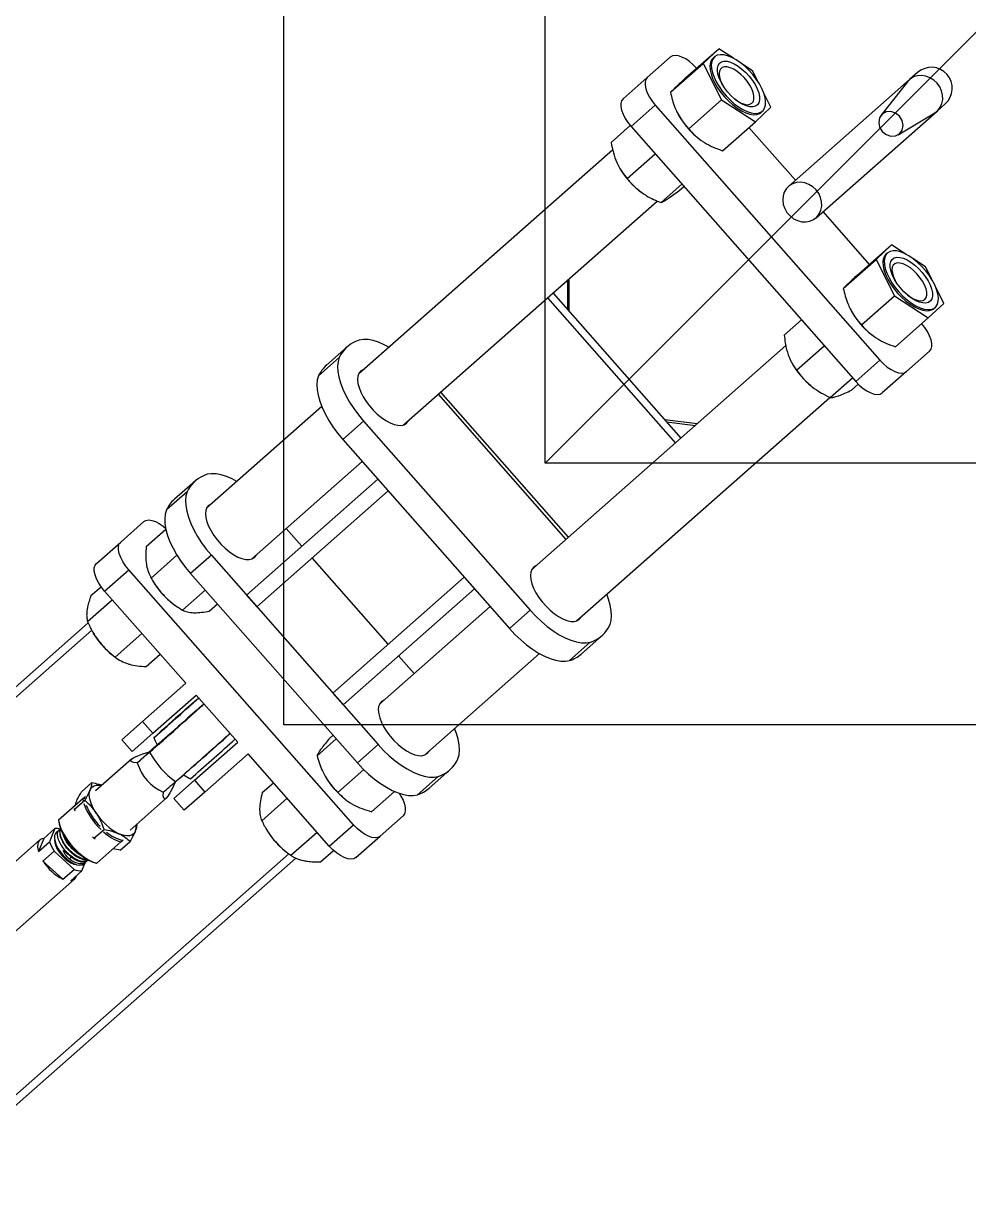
# Model space of a CAD drawing. Header units: millimetres. Extents: x 163705 to 1616509, y 81827 to 302547.
# Drawn here: x 248160.2 to 248521.7, y 152498.3 to 152951 of the extents above; entities that cross this region are included whole.
import ezdxf

# ---------------------------------------------------------------- set-up
doc = ezdxf.new("R2010")
doc.units = ezdxf.units.MM
doc.header["$LTSCALE"] = 10

# ---------------------------------------------------------------- blocks, each defined once
blk = doc.blocks.new('G$C2612153E')
at = {"lineweight": 25}
for p, q in [((1766.71, 6018.99), (1633.21, 6170.36)), ((1763.93, 6017.6), (1630.02, 6169.44)), ((1683.73, 6037.48), (1594.35, 6138.83)), ((1579.35, 6125.6), (1668.73, 6024.25)), ((1678.42, 5942.2), (1544.52, 6094.03)), ((1676.79, 5939.52), (1543.21, 6090.99)), ((1675.64, 6036.31), (1668.71, 6028.67)), ((1679.39, 6032.06), (1675.64, 6036.31)), ((1679.31, 6038.04), (1683.06, 6033.78)), ((1684.33, 6036.03), (1679.31, 6038.04)), ((1688.08, 6031.77), (1684.33, 6036.03)), ((1679.39, 6032.06), (1672.46, 6024.41)), ((1688.08, 6031.77), (1683.06, 6033.78)), ((1687.55, 6030.13), (1686.57, 6031.24)), ((1691.26, 6030.38), (1695.65, 6025.54)), ((1691.27, 6030.36), (1691.26, 6030.38)), ((1699.44, 6021.1), (1691.27, 6030.36)), ((1671.88, 6021.45), (1668.13, 6025.7)), ((1668.71, 6028.67), (1672.46, 6024.41)), ((1676.31, 6026.06), (1677.32, 6025.57)), ((1695.65, 6025.54), (1696.23, 6024.9)), ((1671.88, 6021.45), (1675.32, 6020.08)), ((1694.82, 6023.92), (1695.53, 6024.2)), ((1695.53, 6024.2), (1695.78, 6024.19)), ((1695.53, 6024.2), (1698.95, 6020.33)), ((1696.23, 6024.9), (1697.12, 6023.89)), ((1696.96, 6023.93), (1698.21, 6023.59)), ((1699.44, 6021.1), (1698.63, 6020.95)), ((1700.01, 6020.46), (1699.44, 6021.1)), ((1702.14, 6021.56), (1705.56, 6017.69)), ((1674.57, 6020.66), (1675.11, 6020.04)), ((1675.85, 6019.2), (1675.99, 6019.05)), ((1683.99, 6016.39), (1684.34, 6016.82)), ((1684.34, 6016.82), (1684.85, 6017.34)), ((1684.34, 6016.82), (1687.75, 6012.95)), ((1699.49, 6020.4), (1700.01, 6020.46)), ((1700.01, 6020.46), (1700.4, 6020.03)), ((1762.9, 6017.05), (1762.73, 6016.95)), ((1767.23, 6019.25), (1775.56, 6009.81)), ((1777.18, 6017.95), (1780.58, 6014.09)), ((1674.83, 6015.85), (1674.81, 6015.77)), ((1674.81, 6015.78), (1674.82, 6015.76)), ((1674.82, 6015.76), (1682.98, 6006.5)), ((1714.67, 6002.4), (1702.49, 6016.21)), ((1743.63, 5981.65), (1778.88, 6012.74)), ((1778.88, 6012.74), (1787.05, 6003.48)), ((1789.5, 6015.82), (1797.67, 6006.56)), ((1679.75, 6006.8), (1680.36, 6009.48)), ((1753.64, 6008.7), (1762.68, 5998.45)), ((1754.22, 6009.45), (1753.68, 6008.74)), ((1679.75, 6006.8), (1683.17, 6002.92)), ((1682.98, 6006.5), (1683.56, 6005.85)), ((1683.81, 6005.58), (1683.56, 6005.85)), ((1687.49, 6002.98), (1699.67, 5989.18)), ((1689.55, 5917.49), (1787.05, 6003.48)), ((1722.06, 6006.12), (1717.56, 6002.15)), ((1722.06, 6006.12), (1729.05, 5998.19)), ((1797.67, 6006.56), (1805.46, 5997.72)), ((1713.2, 6000.21), (1717.29, 5995.71)), ((1724.55, 5994.22), (1717.56, 6002.15)), ((1717.3, 5995.71), (1717.22, 5995.65)), ((1729.05, 5998.19), (1724.55, 5994.22)), ((1724.55, 5994.22), (1739.13, 5977.68)), ((1729.05, 5998.19), (1743.63, 5981.65)), ((1750, 5996.86), (1754.76, 5991.46)), ((1783.42, 5994.67), (1782.74, 5994.26)), ((1783.88, 5994.93), (1792.61, 5985.03)), ((1795.92, 5996.78), (1802.53, 5989.28)), ((1699.56, 5986.27), (1695.06, 5982.31)), ((1699.56, 5986.27), (1706.55, 5978.35)), ((1774.23, 5986.76), (1774.09, 5986.58)), ((1816.92, 5981.13), (1809.92, 5989.07)), ((1821, 5978.09), (1814, 5986.03)), ((1702.05, 5974.38), (1695.06, 5982.31)), ((1771.56, 5982.87), (1779.21, 5974.19)), ((1706.55, 5978.35), (1702.05, 5974.38)), ((1706.55, 5978.35), (1721.13, 5961.81)), ((1785.59, 5979.82), (1713.21, 5915.99)), ((1721.13, 5961.81), (1739.13, 5977.68)), ((1737.89, 5976.59), (1738.02, 5976.81)), ((1792.59, 5971.88), (1785.59, 5979.82)), ((1702.05, 5974.38), (1716.63, 5957.84)), ((1792.59, 5971.88), (1720.21, 5908.05)), ((1735.45, 5975.2), (1735.84, 5974.78)), ((1771.28, 5972.66), (1773.99, 5969.59)), ((1849.48, 5929.66), (1810.64, 5973.7)), ((1681.38, 5926.75), (1716.63, 5957.84)), ((1777.4, 5958.49), (1772.9, 5954.52)), ((1821.73, 5908.22), (1777.4, 5958.49)), ((1772.9, 5954.52), (1817.23, 5904.25)), ((1791.14, 5956.51), (1828.48, 5914.17)), ((1688.04, 5950.99), (1687.73, 5950.81)), ((1691.08, 5952.61), (1699.66, 5942.88)), ((1701.82, 5952.41), (1705.61, 5948.12)), ((1677.84, 5941.46), (1686.69, 5931.43)), ((1679.22, 5943.31), (1678.85, 5942.83)), ((1796.11, 5937.27), (1802.86, 5943.22)), ((1715.94, 5931.44), (1722.41, 5924.1)), ((1758.61, 5904.2), (1791.61, 5933.3)), ((1861.26, 5930.86), (1868.26, 5922.92)), ((1675.35, 5930.11), (1679.74, 5925.14)), ((1681.38, 5926.75), (1689.55, 5917.49)), ((1707.74, 5928.12), (1707.74, 5928.12)), ((1722.66, 5926.54), (1723.76, 5925.29)), ((1872.33, 5919.88), (1865.33, 5927.82)), ((1701.88, 5923.47), (1710.63, 5913.55)), ((1739.9, 5925.41), (1735.4, 5921.44)), ((1735.4, 5921.44), (1779.73, 5871.18)), ((1784.23, 5875.14), (1739.9, 5925.41)), ((1836.92, 5921.61), (1764.54, 5857.78)), ((1836.92, 5921.61), (1843.92, 5913.67)), ((1699.23, 5920.62), (1699.12, 5920.48)), ((1677, 5916.6), (1685.17, 5907.34)), ((1720.21, 5908.05), (1713.21, 5915.99)), ((1843.92, 5913.67), (1771.54, 5849.84)), ((1947.7, 5818.3), (1861.98, 5915.5)), ((1694.53, 5910.61), (1702.28, 5901.82)), ((1817.23, 5904.25), (1821.73, 5908.22)), ((1692.96, 5898.5), (1685.17, 5907.34)), ((1772.98, 5865.22), (1735.64, 5907.56)), ((1747.36, 5894.28), (1754.11, 5900.23)), ((1842.48, 5898.3), (1928.08, 5801.23)), ((1707.99, 5885.06), (1700.99, 5893)), ((1716.14, 5890.36), (1754.98, 5846.32)), ((1703.5, 5888.58), (1710.5, 5880.64)), ((1798.69, 5836.07), (1854.19, 5885.02)), ((1799.47, 5835.19), (1854.97, 5884.13)), ((1779.73, 5871.18), (1784.23, 5875.14)), ((1764.54, 5857.78), (1771.54, 5849.84)), ((1872.78, 5752.06), (1786.98, 5849.35)), ((1891.02, 5843.26), (1835.52, 5794.31)), ((1892.89, 5841.13), (1837.39, 5792.19)), ((1897.78, 5835.59), (1886.61, 5835.59)), ((1752.32, 5834.79), (1759.32, 5826.86)), ((1767.48, 5832.15), (1852.97, 5735.22)), ((1885.87, 5834.94), (1898.35, 5834.94)), ((1754.83, 5830.37), (1761.83, 5822.43)), ((1950.51, 5818.92), (1956.96, 5811.6)), ((1936.7, 5812.76), (1946.13, 5802.07)), ((1940.52, 5815.54), (1940.41, 5815.48)), ((1975.35, 5805.09), (1967.18, 5814.35)), ((1956.57, 5811.27), (1859.07, 5725.28)), ((1964.73, 5802.01), (1956.57, 5811.27)), ((1931.91, 5807.98), (1931.9, 5807.96)), ((1983.15, 5796.25), (1975.35, 5805.09)), ((1964.73, 5802.01), (1867.23, 5716.02)), ((1927.46, 5799.78), (1934.5, 5791.8)), ((1843.68, 5797.73), (1842.28, 5786.64)), ((1842.85, 5786), (1844.41, 5798.38)), ((1969.67, 5796.22), (1980.73, 5783.68)), ((1932.04, 5792.95), (1933.68, 5791.08)), ((1960.46, 5792.81), (1960.42, 5792.79)), ((1975.26, 5790.26), (1986.32, 5777.72)), ((1955.69, 5789.2), (1966.75, 5776.66)), ((1951.92, 5785.29), (1951.87, 5785.23)), ((1980.73, 5783.68), (1966.75, 5776.66)), ((1986.32, 5777.72), (1980.73, 5783.68)), ((1966.75, 5776.66), (1958.37, 5763.68)), ((1982.69, 5772.11), (1986.32, 5777.72)), ((1983.19, 5779.33), (1982.73, 5779.86)), ((1947.3, 5776.22), (1958.37, 5763.68)), ((1977.93, 5764.75), (1980.82, 5769.21)), ((1936.01, 5748.39), (1956.17, 5766.17)), ((1958.37, 5763.68), (1963.95, 5757.73)), ((1973.21, 5762.37), (1977.93, 5764.75)), ((1961.95, 5761.54), (1962.42, 5761.01)), ((1963.95, 5757.73), (1969.85, 5760.69)), ((1865.68, 5749.49), (1865.41, 5749.33)), ((1876.74, 5752.62), (1882.58, 5746.01)), ((1974.5, 5704.76), (1933.67, 5751.06)), ((1863.37, 5747.93), (1872.72, 5737.33)), ((1921.67, 5740.48), (1962.5, 5694.17)), ((1903.85, 5720.03), (1924.01, 5737.81)), ((1852.9, 5735.09), (1860.47, 5726.51)), ((1855.8, 5726.95), (1858.09, 5724.36)), ((1885.46, 5726.67), (1885.42, 5726.65)), ((1894.68, 5730.08), (1905.74, 5717.54)), ((1867.23, 5716.02), (1859.07, 5725.28)), ((1880.7, 5723.07), (1891.76, 5710.52)), ((1900.25, 5724.11), (1911.31, 5711.57)), ((1876.92, 5719.15), (1876.87, 5719.08)), ((1862.85, 5705.87), (1854.68, 5715.13)), ((1905.74, 5717.54), (1891.76, 5710.52)), ((1911.31, 5711.57), (1905.74, 5717.54)), ((1908.19, 5713.19), (1907.73, 5713.72)), ((1973.67, 5705.54), (1960.82, 5715.64)), ((1872.31, 5710.09), (1883.37, 5697.55)), ((1891.76, 5710.52), (1883.37, 5697.55)), ((1907.68, 5705.96), (1911.31, 5711.57)), ((1953.42, 5709.11), (1961.83, 5695.09)), ((1862.85, 5705.87), (1870.65, 5697.03)), ((1977.23, 5701.66), (1974.5, 5704.76)), ((1902.92, 5698.59), (1905.81, 5703.06)), ((1883.37, 5697.55), (1888.95, 5691.58)), ((1886.95, 5695.4), (1887.42, 5694.87)), ((1898.2, 5696.22), (1902.92, 5698.59)), ((1888.95, 5691.58), (1894.85, 5694.54)), ((1962.5, 5694.17), (1965.23, 5691.07))]:
    blk.add_line(p, q, dxfattribs=at)
blk.add_line((1827.78, 5844.19), (3727.78, 3944.19))
for points in [[(1684.33, 6036.03), (1684.17, 6036.73), (1683.86, 6037.32), (1683.4, 6037.79), (1682.81, 6038.12), (1682.08, 6038.31), (1681.25, 6038.36), (1680.32, 6038.27), (1679.31, 6038.04)], [(1686.57, 6031.24), (1686.21, 6031.56), (1685.38, 6031.89), (1684.33, 6031.94), (1683.1, 6031.71), (1681.76, 6031.21), (1680.36, 6030.47), (1678.97, 6029.52), (1677.65, 6028.4), (1676.47, 6027.16), (1675.48, 6025.87), (1674.73, 6024.58), (1674.25, 6023.36), (1674.07, 6022.26), (1674.19, 6021.33), (1674.57, 6020.66)], [(1683.74, 6031.86), (1683.73, 6031.86), (1682.68, 6031.77), (1681.5, 6031.42), (1680.24, 6030.82), (1678.97, 6030.02), (1677.75, 6029.04), (1676.64, 6027.95), (1675.7, 6026.79), (1674.98, 6025.61), (1674.5, 6024.49), (1674.31, 6023.54)], [(1691.26, 6030.38), (1689.73, 6030.12), (1688.07, 6029.59), (1686.32, 6028.8), (1684.55, 6027.79), (1682.8, 6026.58), (1681.11, 6025.2), (1679.54, 6023.69), (1678.13, 6022.1), (1676.93, 6020.46), (1675.95, 6018.83), (1675.24, 6017.26), (1674.81, 6015.78)], [(1691.27, 6030.36), (1689.57, 6029.98), (1687.76, 6029.31), (1685.88, 6028.37), (1683.98, 6027.18), (1682.13, 6025.8), (1680.39, 6024.25), (1678.8, 6022.58), (1677.4, 6020.85), (1676.26, 6019.1), (1675.38, 6017.38), (1674.82, 6015.76)], [(1693.98, 6015.93), (1695.25, 6016.71), (1696.52, 6017.37), (1697.76, 6017.9), (1698.96, 6018.28), (1700.09, 6018.51), (1701.13, 6018.6), (1702.06, 6018.52), (1702.88, 6018.3)], [(1702.88, 6018.3), (1703.56, 6017.93), (1704.09, 6017.41), (1704.47, 6016.76), (1704.68, 6015.99), (1704.73, 6015.11), (1704.62, 6014.13), (1704.56, 6013.87)], [(1759.66, 6014.86), (1761.22, 6015.99), (1762.73, 6016.95)], [(1778.88, 6012.74), (1780.41, 6013.96), (1781.99, 6015), (1783.58, 6015.82), (1785.1, 6016.38), (1786.5, 6016.67), (1787.74, 6016.67), (1788.75, 6016.38), (1789.5, 6015.82)], [(1787.05, 6003.48), (1788.57, 6004.7), (1790.16, 6005.74), (1791.74, 6006.56), (1793.27, 6007.12), (1794.67, 6007.41), (1795.9, 6007.41), (1796.92, 6007.12), (1797.67, 6006.56)], [(1687.1, 6000.89), (1686.42, 6001.27), (1685.89, 6001.78), (1685.51, 6002.43), (1685.3, 6003.2), (1685.25, 6004.08), (1685.36, 6005.06), (1685.65, 6006.11), (1686.09, 6007.23)], [(1735.81, 5974.75), (1734.74, 5975.94), (1733.39, 5977.45), (1731.93, 5979.09), (1730.39, 5980.82), (1728.8, 5982.6), (1727.2, 5984.41), (1725.62, 5986.18), (1724.1, 5987.9), (1722.67, 5989.53), (1721.36, 5991.02), (1720.19, 5992.35), (1719.2, 5993.49), (1718.4, 5994.41), (1717.8, 5995.09), (1717.43, 5995.53), (1717.3, 5995.71), (1717.39, 5995.62), (1717.72, 5995.28), (1718.27, 5994.68), (1719.03, 5993.84), (1719.99, 5992.77), (1720.04, 5992.72)], [(1737.08, 5977.74), (1736.33, 5978.57), (1735.39, 5979.62), (1734.28, 5980.86), (1733.06, 5982.23), (1731.74, 5983.7), (1730.39, 5985.23), (1729.03, 5986.76), (1727.72, 5988.24), (1726.5, 5989.62), (1725.4, 5990.87), (1724.47, 5991.94), (1723.72, 5992.79), (1723.19, 5993.41), (1722.9, 5993.76), (1722.84, 5993.84), (1723.03, 5993.65), (1723.45, 5993.18), (1724.1, 5992.47), (1724.95, 5991.52), (1725.98, 5990.38), (1727.15, 5989.07), (1728.43, 5987.64), (1729.77, 5986.13), (1731.13, 5984.6), (1732.47, 5983.09), (1733.74, 5981.65), (1734.9, 5980.33), (1735.92, 5979.17), (1736.77, 5978.2), (1737.41, 5977.47), (1737.82, 5976.98), (1738, 5976.76), (1737.93, 5976.82), (1737.62, 5977.15), (1737.08, 5977.74)], [(1805.46, 5997.72), (1805.93, 5996.9), (1806.09, 5995.86), (1805.93, 5994.64), (1805.47, 5993.28), (1804.72, 5991.84), (1803.71, 5990.37), (1802.87, 5989.36)], [(1725.46, 5990.92), (1725.01, 5991.41), (1724.79, 5991.64), (1724.82, 5991.59), (1725.1, 5991.27), (1725.61, 5990.68), (1726.32, 5989.86), (1727.22, 5988.84), (1728.26, 5987.66), (1729.39, 5986.38), (1730.56, 5985.06), (1731.73, 5983.74), (1732.85, 5982.49), (1733.85, 5981.37), (1734.71, 5980.42), (1735.38, 5979.68), (1735.83, 5979.18), (1736.04, 5978.96), (1736.01, 5979.01), (1735.74, 5979.33), (1735.23, 5979.92), (1734.51, 5980.74), (1733.62, 5981.76), (1732.58, 5982.94), (1731.45, 5984.21), (1730.27, 5985.54), (1729.1, 5986.86), (1727.99, 5988.1), (1726.98, 5989.23), (1726.13, 5990.18), (1725.46, 5990.92)], [(1809.92, 5989.07), (1808.36, 5989.53), (1806.58, 5989.72), (1804.59, 5989.63), (1802.44, 5989.26), (1800.16, 5988.62), (1797.77, 5987.71), (1795.32, 5986.55), (1792.83, 5985.16), (1790.36, 5983.56), (1787.93, 5981.77), (1785.59, 5979.82)], [(1816.92, 5981.13), (1815.36, 5981.6), (1813.58, 5981.79), (1811.59, 5981.7), (1809.44, 5981.32), (1807.16, 5980.68), (1804.77, 5979.77), (1802.32, 5978.62), (1799.83, 5977.23), (1797.36, 5975.62), (1794.93, 5973.83), (1792.59, 5971.88)], [(1812.24, 5971.89), (1812.18, 5972.07), (1811.63, 5972.96), (1810.82, 5973.61), (1809.75, 5974.01), (1808.47, 5974.14), (1807, 5973.99), (1805.38, 5973.58), (1803.67, 5972.91), (1801.9, 5972.01), (1800.13, 5970.89), (1798.4, 5969.59), (1796.76, 5968.14), (1795.25, 5966.59), (1793.92, 5964.97), (1792.8, 5963.33), (1791.92, 5961.71), (1791.31, 5960.16), (1790.99, 5958.72), (1790.95, 5957.43), (1791.21, 5956.32), (1791.76, 5955.43)], [(1820.86, 5962.12), (1821.79, 5963.9), (1822.72, 5966.07), (1823.37, 5968.15), (1823.73, 5970.09), (1823.79, 5971.89), (1823.56, 5973.5), (1823.03, 5974.91)], [(1791.76, 5955.43), (1792.57, 5954.78), (1792.74, 5954.69)], [(1861.26, 5930.86), (1859.69, 5931.33), (1857.91, 5931.52), (1855.93, 5931.43), (1853.78, 5931.06), (1851.49, 5930.41), (1849.1, 5929.5), (1846.65, 5928.35), (1844.17, 5926.96), (1841.69, 5925.35), (1839.27, 5923.56), (1836.92, 5921.61)], [(1677, 5916.6), (1676.54, 5917.42), (1676.38, 5918.46), (1676.53, 5919.68), (1676.99, 5921.04), (1677.74, 5922.48), (1678.75, 5923.95), (1679.98, 5925.4), (1681.38, 5926.75)], [(1868.26, 5922.92), (1866.69, 5923.39), (1864.91, 5923.58), (1862.93, 5923.49), (1860.78, 5923.12), (1858.49, 5922.47), (1856.1, 5921.57), (1853.65, 5920.41), (1851.17, 5919.02), (1848.69, 5917.42), (1846.27, 5915.63), (1843.92, 5913.67)], [(1685.17, 5907.34), (1684.7, 5908.16), (1684.55, 5909.2), (1684.7, 5910.42), (1685.16, 5911.78), (1685.91, 5913.22), (1686.92, 5914.69), (1688.15, 5916.14), (1689.55, 5917.49)], [(1713.21, 5915.99), (1710.98, 5913.9), (1708.9, 5911.72), (1707, 5909.46), (1705.31, 5907.18), (1703.86, 5904.89), (1702.66, 5902.63), (1701.73, 5900.44), (1701.1, 5898.36), (1700.76, 5896.4), (1700.72, 5894.61), (1700.99, 5893)], [(1863.58, 5913.68), (1863.51, 5913.86), (1862.96, 5914.76), (1862.15, 5915.41), (1861.08, 5915.8), (1859.8, 5915.93), (1858.33, 5915.78), (1856.72, 5915.37), (1855, 5914.71), (1853.24, 5913.8), (1851.46, 5912.68), (1849.73, 5911.38), (1848.09, 5909.94), (1846.58, 5908.38), (1845.25, 5906.76), (1844.13, 5905.12), (1843.26, 5903.5), (1842.65, 5901.95), (1842.32, 5900.51), (1842.29, 5899.22), (1842.54, 5898.12), (1843.09, 5897.23)], [(1872.19, 5903.92), (1873.12, 5905.69), (1874.05, 5907.86), (1874.7, 5909.94), (1875.06, 5911.89), (1875.13, 5913.68), (1874.89, 5915.29), (1874.36, 5916.7)], [(1720.21, 5908.05), (1717.98, 5905.97), (1715.9, 5903.78), (1714, 5901.53), (1712.31, 5899.24), (1710.86, 5896.95), (1709.66, 5894.69), (1708.73, 5892.51), (1708.1, 5890.42), (1707.76, 5888.46), (1707.72, 5886.67), (1707.99, 5885.06)], [(1736.63, 5906.82), (1735.82, 5907.47), (1734.75, 5907.86), (1733.47, 5907.99), (1732, 5907.85), (1730.38, 5907.44), (1728.67, 5906.77), (1726.9, 5905.86), (1725.13, 5904.75), (1723.4, 5903.45), (1721.76, 5902), (1720.25, 5900.44), (1718.92, 5898.82), (1717.8, 5897.18), (1716.92, 5895.57), (1716.31, 5894.02), (1715.99, 5892.58), (1715.95, 5891.29), (1716.21, 5890.18), (1716.76, 5889.29), (1717.57, 5888.64), (1717.74, 5888.55)], [(1737.24, 5905.75), (1737.18, 5905.93), (1736.63, 5906.82)], [(1701.59, 5900.03), (1700.47, 5899.32), (1698.89, 5898.5), (1697.36, 5897.94), (1695.96, 5897.66), (1694.73, 5897.66), (1693.72, 5897.94), (1692.96, 5898.5)], [(1843.09, 5897.23), (1843.9, 5896.58), (1844.08, 5896.49)], [(1713.4, 5878.23), (1714.73, 5877.53), (1716.3, 5877.09), (1718.09, 5876.93), (1720.07, 5877.04), (1722.21, 5877.43), (1724.48, 5878.08), (1726.36, 5878.78)], [(1764.54, 5857.78), (1762.31, 5855.7), (1760.23, 5853.51), (1758.33, 5851.26), (1756.64, 5848.97), (1755.19, 5846.68), (1753.99, 5844.43), (1753.07, 5842.24), (1752.43, 5840.15), (1752.09, 5838.19), (1752.06, 5836.4), (1752.32, 5834.79)], [(1771.54, 5849.84), (1769.31, 5847.76), (1767.23, 5845.57), (1765.33, 5843.32), (1763.64, 5841.03), (1762.19, 5838.74), (1760.99, 5836.49), (1760.07, 5834.3), (1759.43, 5832.21), (1759.09, 5830.26), (1759.06, 5828.46), (1759.32, 5826.86)], [(1787.96, 5848.61), (1787.15, 5849.26), (1786.08, 5849.66), (1784.8, 5849.79), (1783.33, 5849.64), (1781.72, 5849.23), (1780, 5848.56), (1778.24, 5847.66), (1776.46, 5846.54), (1774.73, 5845.24), (1773.09, 5843.79), (1771.58, 5842.24), (1770.25, 5840.62), (1769.13, 5838.98), (1768.26, 5837.36), (1767.65, 5835.81), (1767.32, 5834.37), (1767.29, 5833.08), (1767.54, 5831.97), (1768.09, 5831.08), (1768.9, 5830.43), (1769.08, 5830.34)], [(1788.58, 5847.54), (1788.51, 5847.72), (1787.96, 5848.61)], [(1764.74, 5820.02), (1766.07, 5819.32), (1767.64, 5818.88), (1769.42, 5818.72), (1771.4, 5818.83), (1773.54, 5819.22), (1775.81, 5819.87), (1777.69, 5820.58)], [(1967.18, 5814.35), (1966.43, 5814.91), (1965.42, 5815.19), (1964.19, 5815.19), (1962.78, 5814.91), (1961.26, 5814.35), (1959.67, 5813.53), (1958.09, 5812.49), (1956.57, 5811.27)], [(1975.35, 5805.09), (1974.6, 5805.65), (1973.59, 5805.93), (1972.35, 5805.93), (1970.95, 5805.65), (1969.43, 5805.09), (1967.84, 5804.27), (1966.26, 5803.23), (1964.73, 5802.01)], [(1978.76, 5786.1), (1980.17, 5787.45), (1981.4, 5788.9), (1982.41, 5790.37), (1983.15, 5791.81), (1983.61, 5793.17), (1983.77, 5794.39), (1983.61, 5795.43), (1983.15, 5796.25)], [(1982.73, 5779.86), (1982.05, 5780.44), (1981.01, 5780.89), (1979.75, 5781.08), (1978.3, 5781.01), (1976.69, 5780.66), (1974.97, 5780.06), (1973.18, 5779.21), (1971.37, 5778.14), (1969.59, 5776.88), (1967.87, 5775.47), (1966.27, 5773.92), (1964.83, 5772.3), (1963.59, 5770.63), (1962.57, 5768.97), (1961.8, 5767.34), (1961.31, 5765.81), (1961.1, 5764.4), (1961.18, 5763.16), (1961.55, 5762.11), (1961.95, 5761.54)], [(1983.98, 5775.79), (1984.04, 5777.12), (1983.82, 5778.27), (1983.3, 5779.21), (1982.52, 5779.91), (1981.48, 5780.37), (1980.22, 5780.56), (1978.76, 5780.48), (1977.16, 5780.13), (1975.44, 5779.53), (1973.65, 5778.68), (1971.84, 5777.61), (1970.05, 5776.36), (1968.34, 5774.94), (1966.74, 5773.39), (1965.3, 5771.77), (1964.05, 5770.1), (1963.03, 5768.44), (1962.27, 5766.82), (1961.77, 5765.28), (1961.56, 5763.88), (1961.65, 5762.63), (1962.02, 5761.58), (1962.67, 5760.76), (1963.59, 5760.18), (1964.74, 5759.85), (1966.1, 5759.8), (1967.64, 5760.01), (1969.31, 5760.49), (1971.07, 5761.21), (1972.87, 5762.17), (1974.68, 5763.34), (1976.43, 5764.68), (1978.09, 5766.17), (1979.62, 5767.76), (1980.96, 5769.41), (1982.1, 5771.08), (1983, 5772.73), (1983.63, 5774.31), (1983.98, 5775.79)], [(1981.52, 5774.55), (1981.19, 5773.22), (1980.57, 5771.79), (1979.69, 5770.31), (1978.57, 5768.82), (1977.25, 5767.37), (1975.79, 5766.02), (1974.22, 5764.82), (1972.61, 5763.79), (1971, 5762.98), (1969.45, 5762.42), (1968.02, 5762.12), (1966.75, 5762.1), (1965.69, 5762.35), (1964.87, 5762.86), (1964.32, 5763.63), (1964.06, 5764.62), (1964.09, 5765.8), (1964.43, 5767.12), (1965.05, 5768.55), (1965.93, 5770.04), (1967.05, 5771.53), (1968.36, 5772.98), (1969.82, 5774.32), (1971.39, 5775.53), (1973.01, 5776.56), (1974.61, 5777.36), (1976.16, 5777.93), (1977.59, 5778.23), (1978.86, 5778.25), (1979.93, 5778), (1980.75, 5777.48), (1981.3, 5776.72), (1981.56, 5775.73), (1981.52, 5774.55)], [(1979.37, 5774.51), (1979.39, 5775.57), (1979.11, 5776.43), (1978.55, 5777.07), (1977.73, 5777.46), (1976.68, 5777.58), (1975.45, 5777.43), (1974.08, 5777), (1972.64, 5776.33), (1972.13, 5776.04)], [(1967.07, 5771.58), (1966.29, 5770.46), (1965.56, 5769.13), (1965.1, 5767.87), (1964.93, 5766.73), (1965.06, 5765.76), (1965.48, 5765), (1966.17, 5764.48), (1967.11, 5764.23), (1968.26, 5764.25), (1969.56, 5764.54), (1970.98, 5765.09), (1972.44, 5765.88), (1973.89, 5766.87), (1975.27, 5768.03), (1976.53, 5769.3), (1977.6, 5770.64), (1978.46, 5771.99), (1979.05, 5773.3), (1979.37, 5774.51)], [(1932.33, 5740.48), (1933.51, 5741.74), (1934.42, 5743.19), (1935.01, 5744.76), (1935.26, 5746.37), (1935.15, 5747.96), (1934.7, 5749.45), (1933.91, 5750.76), (1932.83, 5751.84), (1931.51, 5752.64), (1930.01, 5753.12), (1928.4, 5753.25), (1926.76, 5753.03), (1925.16, 5752.47), (1923.67, 5751.6), (1922.38, 5750.45), (1921.33, 5749.09), (1920.57, 5747.57), (1920.15, 5745.97), (1920.08, 5744.36), (1920.36, 5742.81), (1920.99, 5741.4), (1921.93, 5740.2), (1923.13, 5739.25), (1924.55, 5738.61), (1926.11, 5738.31), (1927.75, 5738.35), (1929.38, 5738.74), (1930.93, 5739.46), (1932.33, 5740.48)], [(1859.07, 5725.28), (1857.66, 5723.92), (1856.43, 5722.48), (1855.43, 5721.01), (1854.68, 5719.57), (1854.22, 5718.21), (1854.06, 5716.99), (1854.22, 5715.95), (1854.68, 5715.13)], [(1867.23, 5716.02), (1865.83, 5714.66), (1864.6, 5713.22), (1863.59, 5711.75), (1862.84, 5710.31), (1862.38, 5708.95), (1862.23, 5707.73), (1862.39, 5706.69), (1862.85, 5705.87)], [(1907.73, 5713.72), (1907.05, 5714.29), (1906.02, 5714.75), (1904.76, 5714.94), (1903.31, 5714.86), (1901.7, 5714.52), (1899.98, 5713.92), (1898.19, 5713.07), (1896.38, 5712.01), (1894.59, 5710.75), (1892.88, 5709.33), (1891.28, 5707.79), (1889.84, 5706.16), (1888.59, 5704.49), (1887.57, 5702.83), (1886.8, 5701.21), (1886.31, 5699.67), (1886.1, 5698.27), (1886.18, 5697.02), (1886.55, 5695.97), (1886.95, 5695.4)], [(1908.98, 5709.64), (1909.04, 5710.97), (1908.82, 5712.12), (1908.31, 5713.06), (1907.52, 5713.77), (1906.49, 5714.22), (1905.22, 5714.41), (1903.77, 5714.33), (1902.16, 5713.99), (1900.44, 5713.39), (1898.66, 5712.54), (1896.85, 5711.48), (1895.06, 5710.22), (1893.35, 5708.8), (1891.75, 5707.26), (1890.31, 5705.63), (1889.06, 5703.97), (1888.04, 5702.3), (1887.27, 5700.68), (1886.77, 5699.15), (1886.56, 5697.74), (1886.65, 5696.49), (1887.02, 5695.44), (1887.67, 5694.62), (1888.58, 5694.03), (1889.73, 5693.71), (1891.09, 5693.65), (1892.63, 5693.87), (1894.3, 5694.34), (1896.06, 5695.07), (1897.86, 5696.02), (1899.67, 5697.19), (1901.42, 5698.53), (1903.08, 5700.02), (1904.61, 5701.61), (1905.96, 5703.26), (1907.1, 5704.93), (1907.99, 5706.58), (1908.63, 5708.16), (1908.98, 5709.64)], [(1954.67, 5715.15), (1953.46, 5713.63), (1952.87, 5711.84), (1953, 5710.05), (1953.84, 5708.53), (1955.24, 5707.52), (1957, 5707.16), (1958.85, 5707.52), (1960.5, 5708.53), (1961.72, 5710.05), (1962.3, 5711.84), (1962.17, 5713.63), (1961.34, 5715.15), (1959.93, 5716.16), (1958.17, 5716.52), (1956.33, 5716.16), (1954.67, 5715.15)], [(1906.52, 5708.4), (1906.19, 5707.07), (1905.57, 5705.64), (1904.68, 5704.16), (1903.56, 5702.67), (1902.25, 5701.22), (1900.78, 5699.87), (1899.22, 5698.67), (1897.6, 5697.64), (1895.99, 5696.84), (1894.45, 5696.27), (1893.02, 5695.98), (1891.75, 5695.95), (1890.68, 5696.21), (1889.87, 5696.72), (1889.32, 5697.49), (1889.06, 5698.48), (1889.09, 5699.66), (1889.43, 5700.99), (1890.05, 5702.42), (1890.93, 5703.9), (1892.05, 5705.39), (1893.36, 5706.84), (1894.83, 5708.19), (1896.4, 5709.39), (1898.01, 5710.42), (1899.62, 5711.22), (1901.17, 5711.78), (1902.6, 5712.08), (1903.87, 5712.11), (1904.93, 5711.85), (1905.75, 5711.34), (1906.3, 5710.57), (1906.56, 5709.58), (1906.52, 5708.4)], [(1904.37, 5708.36), (1904.39, 5709.42), (1904.11, 5710.29), (1903.56, 5710.93), (1902.74, 5711.32), (1901.69, 5711.44), (1900.46, 5711.28), (1899.09, 5710.86), (1897.64, 5710.19), (1897.13, 5709.9)], [(1892.07, 5705.44), (1891.29, 5704.33), (1890.56, 5702.99), (1890.1, 5701.73), (1889.93, 5700.59), (1890.06, 5699.62), (1890.48, 5698.86), (1891.17, 5698.34), (1892.11, 5698.09), (1893.25, 5698.1), (1894.56, 5698.39), (1895.97, 5698.94), (1897.44, 5699.73), (1898.89, 5700.72), (1900.27, 5701.88), (1901.52, 5703.15), (1902.6, 5704.49), (1903.45, 5705.85), (1904.05, 5707.15), (1904.37, 5708.36)], [(1973.17, 5694.17), (1974.35, 5695.44), (1975.25, 5696.89), (1975.84, 5698.46), (1976.09, 5700.07), (1975.99, 5701.66), (1975.53, 5703.15), (1974.74, 5704.46), (1973.67, 5705.54)], [(1870.65, 5697.03), (1871.4, 5696.47), (1872.41, 5696.18), (1873.64, 5696.18), (1875.05, 5696.47), (1876.57, 5697.03), (1878.16, 5697.85), (1879.74, 5698.89), (1881.26, 5700.11)], [(1961.83, 5695.09), (1962.76, 5693.9), (1963.97, 5692.95), (1965.38, 5692.31), (1966.95, 5692.01), (1968.58, 5692.05), (1970.21, 5692.44), (1971.77, 5693.16), (1973.17, 5694.17)]]:
    blk.add_lwpolyline(points, dxfattribs=at)
for points in [[(1727.78, 5944.19), (3727.78, 5944.19), (3727.78, 3944.19), (1727.78, 3944.19)], [(1827.78, 5844.19), (3627.78, 5844.19), (3627.78, 4044.19), (1827.78, 4044.19)]]:
    blk.add_lwpolyline(points, close=True)
for centre, radius, start, end in [((1685.38, 6020.52), 18.54, 121.666, 153.9574), ((1687.39, 6019.83), 14.61, 107.2584, 123.2018), ((1682.88, 6031.37), 5.22, 342.1635, 4.4758), ((1670.59, 6025.89), 2.47, 184.3788, 258.4404), ((1677.95, 6021.8), 6.08, 154.488, 183.2293), ((1705.84, 5997.44), 24.65, 109.3552, 137.4536), ((1705.74, 5997.72), 23.69, 111.6184, 135.1903), ((1699.9, 6001.19), 17.73, 137.4679, 162.5752), ((1698.46, 6002.03), 15.38, 139.6555, 165.6058), ((1706.07, 5997.04), 22.43, 122.6286, 152.9949), ((1778.46, 5990.54), 30.74, 127.7098, 142.0319), ((1688.86, 6005.86), 5.27, 250.5133, 277.6075), ((1718.36, 5983.11), 17.87, 106.7731, 156.4158), ((1734.07, 5965.29), 34.6, 119.0762, 144.1127), ((2609.58, 6765.03), 1178.25, 220.76777, 222.12771), ((1798.4, 5967.95), 30.62, 120.7668, 134.5097), ((2455.78, 6628.18), 972.24, 220.82265, 222.19247), ((1797.25, 5968.93), 29.12, 134.2418, 142.229), ((2632.69, 6785.4), 1224.15, 220.79357, 222.10023), ((1804.52, 5977.58), 12.7, 41.7173, 64.8141), ((1811.71, 5969.92), 12.36, 23.7959, 65.0794), ((2406.68, 6584.64), 924.7, 220.84191, 222.17457), ((1741.08, 5981.15), 26.25, 221.3657, 224.2663), ((1702.91, 5925.2), 29.77, 120.6585, 130.2395), ((1703.08, 5924.74), 30.23, 129.9348, 142.1166), ((1855.85, 5919.37), 12.7, 41.7173, 64.8141), ((1723.33, 5901.86), 30.54, 119.8574, 142.0994), ((1863.05, 5911.71), 12.36, 23.7959, 65.0794), ((1713.02, 5896.9), 12.64, 197.9533, 221.1539), ((1719.77, 5888.83), 12.36, 197.7399, 239.0233), ((1764.35, 5838.69), 12.64, 197.9533, 221.1539), ((1771.1, 5830.62), 12.36, 197.7399, 239.0233), ((1955.9, 5789.36), 30.37, 120.6745, 144.1186), ((1975.7, 5766.86), 30.09, 117.3084, 142.2267), ((1881.11, 5722.96), 30.69, 120.7541, 140.7012), ((1900.7, 5700.72), 30.09, 117.2866, 142.2283), ((1971.23, 5696.37), 8, 221.4096, 41.4096)]:
    blk.add_arc(centre, radius, start, end, dxfattribs=at)
at = {"lineweight": 25, "extrusion": (0, 0, -1)}
for centre, major_axis, ratio, start_param, end_param in [((1683.64, 6022.46), (8.63, 0.28), 0.807957, 3.723723, 4.254336), ((1678.99, 6027.73), (-4.95, -6.48), 0.002387, 1.170993, 1.701604), ((1717.27, 5984.33), (3.24, -18.42), 0.137711, 2.633617, 4.079086), ((1717.27, 5984.33), (17.85, -5.46), 0.132278, 2.22647, 3.645543)]:
    blk.add_ellipse(centre, major_axis=major_axis, ratio=ratio, start_param=start_param, end_param=end_param, dxfattribs=at)
at = {"lineweight": 25}
for points, knots in [([(1676.01, 6019.07), (1675.78, 6019.43), (1675.31, 6020.17), (1675.5, 6021.92), (1676.37, 6023.96), (1677.87, 6026.06), (1679.81, 6027.99), (1681.96, 6029.54), (1684.1, 6030.54), (1685.94, 6030.87), (1687.29, 6030.58), (1687.64, 6029.91), (1687.8, 6029.6)], [0, 0, 0, 0, 1.882605, 3.89037, 5.897999, 7.905719, 9.913357, 11.92098, 13.928715, 15.93634, 17.944105, 19.643059, 19.643059, 19.643059, 19.643059]), ([(1687.95, 6029.52), (1687.76, 6029.64), (1687.32, 6029.93), (1686.21, 6029.96), (1684.78, 6029.64), (1683.18, 6028.93), (1681.55, 6027.9), (1679.97, 6026.59), (1678.76, 6025.32), (1677.73, 6024), (1676.89, 6022.63), (1676.31, 6021.13), (1676.09, 6020.03), (1676.22, 6019.56), (1676.25, 6019.44)], [0, 0, 0, 0, 1.158555, 2.794982, 4.447438, 6.064362, 7.697677, 9.350785, 10.970516, 11.876467, 13.526201, 15.169184, 16.780534, 17.319218, 17.319218, 17.319218, 17.319218]), ([(1675.51, 6019.82), (1675.27, 6019.99), (1674.65, 6020.43), (1674.45, 6021.8), (1674.87, 6023.66), (1675.68, 6025.17), (1676.24, 6025.96), (1676.31, 6026.06)], [0, 0, 0, 0, 1.18323, 3.027754, 4.872372, 6.716897, 6.988927, 6.988927, 6.988927, 6.988927]), ([(1676.4, 6019.56), (1676.37, 6019.79), (1676.26, 6020.52), (1676.86, 6022.18), (1678.1, 6024.26), (1679.9, 6026.29), (1682, 6028.01), (1684.18, 6029.24), (1686.13, 6029.8), (1687.41, 6029.86), (1687.79, 6029.53), (1687.85, 6029.47)], [0, 0, 0, 0, 0.987848, 3.175732, 5.36358, 7.551557, 9.739402, 11.927399, 14.115251, 16.30319, 16.801159, 16.801159, 16.801159, 16.801159]), ([(1686.47, 6028.77), (1686.19, 6028.72), (1685.45, 6028.58), (1684.05, 6027.93), (1682.42, 6026.91), (1680.84, 6025.6), (1679.63, 6024.33), (1678.62, 6023.01), (1678.01, 6022.12), (1677.8, 6021.58), (1677.79, 6021.54)], [0, 0, 0, 0, 1.120154, 2.968272, 4.835125, 6.724601, 8.575929, 9.611416, 11.497036, 11.631451, 11.631451, 11.631451, 11.631451]), ([(1678.5, 6024.95), (1678.59, 6025.08), (1678.99, 6025.65), (1679.96, 6026.61), (1681.17, 6027.67), (1681.98, 6028.15), (1682.32, 6028.36)], [0, 0, 0, 0, 0.466664, 2.171684, 3.911861, 5.150817, 5.150817, 5.150817, 5.150817]), ([(1679.36, 6023.95), (1679.66, 6024.32), (1680.32, 6025.14), (1681.57, 6026.27), (1682.58, 6027.05), (1683.11, 6027.33), (1683.18, 6027.37)], [0, 0, 0, 0, 1.424988, 3.15946, 4.898344, 5.160346, 5.160346, 5.160346, 5.160346]), ([(1682.66, 6028.58), (1682.6, 6028.55), (1682.47, 6028.47), (1682.37, 6028.41), (1682.32, 6028.39)], [0, 0, 0, 0, 0.1938831, 0.3886571, 0.3886571, 0.3886571, 0.3886571]), ([(1683.53, 6027.59), (1683.47, 6027.55), (1683.35, 6027.48), (1683.25, 6027.42), (1683.2, 6027.39)], [0, 0, 0, 0, 0.1939357, 0.388657, 0.388657, 0.388657, 0.388657]), ([(1677.05, 6025.22), (1676.7, 6024.69), (1676, 6023.63), (1675.42, 6022.1), (1675.24, 6020.76), (1675.39, 6019.77), (1675.77, 6019.38), (1675.9, 6019.24)], [0, 0, 0, 0, 1.445255, 2.884596, 4.296225, 5.740106, 6.551939, 6.551939, 6.551939, 6.551939]), ([(1678.48, 6024.96), (1678.43, 6024.9), (1678.34, 6024.78), (1678.27, 6024.68), (1678.23, 6024.64)], [0, 0, 0, 0, 0.2032956, 0.4060216, 0.4060216, 0.4060216, 0.4060216]), ([(1679.35, 6023.97), (1679.31, 6023.91), (1679.22, 6023.79), (1679.14, 6023.69), (1679.11, 6023.64)], [0, 0, 0, 0, 0.2032636, 0.4060216, 0.4060216, 0.4060216, 0.4060216]), ([(1698.21, 6023.59), (1698.52, 6023.46), (1699.67, 6022.97), (1701.1, 6022.16), (1702.14, 6021.56)], [0, 0, 0, 0, 1.189248, 4.427028, 4.427028, 4.427028, 4.427028]), ([(1698.95, 6020.33), (1698.21, 6019.53), (1696.73, 6017.92), (1694.9, 6016.6), (1693.98, 6015.93)], [0, 0, 0, 0, 3.297811, 6.656086, 6.656086, 6.656086, 6.656086]), ([(1702.88, 6018.3), (1701.98, 6018.71), (1700.76, 6019.27), (1699.32, 6020.11), (1698.95, 6020.33)], [0, 0, 0, 0, 3.286243, 4.426223, 4.426223, 4.426223, 4.426223]), ([(1705.56, 6017.69), (1705.01, 6017.73), (1704.25, 6017.78), (1703.17, 6018.19), (1702.88, 6018.3)], [0, 0, 0, 0, 2.01995, 2.761885, 2.761885, 2.761885, 2.761885]), ([(1704.58, 6013.84), (1704.7, 6014.18), (1705.13, 6015.37), (1705.38, 6016.72), (1705.56, 6017.69)], [0, 0, 0, 0, 1.125982, 3.972881, 3.972881, 3.972881, 3.972881]), ([(1767.23, 6019.25), (1765.91, 6018.64), (1763.24, 6017.41), (1760.86, 6015.71), (1759.66, 6014.86)], [0, 0, 0, 0, 4.347425, 8.774559, 8.774559, 8.774559, 8.774559]), ([(1771.42, 6019.49), (1770.83, 6019.54), (1769.62, 6019.65), (1768.28, 6019.51), (1767.53, 6019.32), (1767.23, 6019.25)], [0, 0, 0, 0, 1.559344, 3.139908, 4.227369, 4.227369, 4.227369, 4.227369]), ([(1777.18, 6017.95), (1776.43, 6018.21), (1774.91, 6018.73), (1772.99, 6019.24), (1771.89, 6019.41), (1771.42, 6019.49)], [0, 0, 0, 0, 2.172971, 4.364367, 5.965566, 5.965566, 5.965566, 5.965566]), ([(1687.75, 6012.95), (1687.56, 6011.94), (1687.16, 6009.89), (1686.45, 6008.12), (1686.09, 6007.23)], [0, 0, 0, 0, 2.959473, 5.973208, 5.973208, 5.973208, 5.973208]), ([(1693.98, 6015.93), (1693.84, 6015.84), (1692.83, 6015.19), (1690.8, 6014.09), (1688.78, 6013.33), (1687.75, 6012.95)], [0, 0, 0, 0, 0.484837, 3.671201, 6.9165, 6.9165, 6.9165, 6.9165]), ([(1759.66, 6014.86), (1759.5, 6014.73), (1758.28, 6013.78), (1756.15, 6011.8), (1754.48, 6009.74), (1753.64, 6008.7)], [0, 0, 0, 0, 0.605054, 4.581181, 8.63085, 8.63085, 8.63085, 8.63085]), ([(1753.64, 6008.7), (1753.13, 6007.98), (1752.09, 6006.54), (1751.39, 6004.63), (1751.04, 6003.66)], [0, 0, 0, 0, 2.821376, 5.694482, 5.694482, 5.694482, 5.694482]), ([(1686.09, 6007.23), (1686.03, 6007.11), (1685.62, 6006.22), (1684.7, 6004.67), (1683.68, 6003.51), (1683.17, 6002.92)], [0, 0, 0, 0, 0.36603, 2.771595, 5.221653, 5.221653, 5.221653, 5.221653]), ([(1683.17, 6002.92), (1683.54, 6002.7), (1684.99, 6001.86), (1686.2, 6001.3), (1687.1, 6000.89)], [0, 0, 0, 0, 1.13998, 4.426223, 4.426223, 4.426223, 4.426223]), ([(1751.04, 6003.66), (1751, 6003.52), (1750.68, 6002.45), (1750.23, 6000.25), (1750.08, 5998), (1750, 5996.86)], [0, 0, 0, 0, 0.483875, 3.663672, 6.902281, 6.902281, 6.902281, 6.902281]), ([(1687.1, 6000.89), (1687.39, 6000.78), (1688.48, 6000.37), (1689.23, 6000.32), (1689.78, 6000.28)], [0, 0, 0, 0, 0.741935, 2.761885, 2.761885, 2.761885, 2.761885]), ([(1717.25, 5995.53), (1716.51, 5996.39), (1715.01, 5998.11), (1713.81, 5999.51), (1713.2, 6000.21)], [0, 0, 0, 0, 3.08892, 6.187569, 6.187569, 6.187569, 6.187569]), ([(1735.72, 5974.67), (1735.32, 5975.12), (1734.38, 5976.17), (1732.65, 5978.1), (1730.67, 5980.33), (1728.59, 5982.67), (1726.52, 5985), (1724.48, 5987.31), (1722.56, 5989.48), (1720.78, 5991.5), (1719.31, 5993.17), (1718.12, 5994.54), (1717.54, 5995.2), (1717.25, 5995.53)], [0, 0, 0, 0, 1.956213, 4.597311, 7.315001, 9.956098, 12.673788, 15.314886, 18.032575, 20.673673, 23.391363, 25.6037, 27.860369, 27.860369, 27.860369, 27.860369]), ([(1722.9, 5993.84), (1722.67, 5993.77), (1721.71, 5993.44), (1720.79, 5992.97), (1720.09, 5992.61)], [0, 0, 0, 0, 0.712801, 3.073792, 3.073792, 3.073792, 3.073792]), ([(1783.88, 5994.93), (1783.24, 5994.56), (1781.7, 5993.64), (1779.33, 5991.98), (1777.74, 5990.52), (1776.93, 5989.79)], [0, 0, 0, 0, 2.22821, 5.425626, 8.661877, 8.661877, 8.661877, 8.661877]), ([(1789.12, 5996.74), (1788.97, 5996.72), (1787.9, 5996.54), (1786.03, 5996.04), (1784.6, 5995.3), (1783.88, 5994.93)], [0, 0, 0, 0, 0.390613, 2.957533, 5.57193, 5.57193, 5.57193, 5.57193]), ([(1795.92, 5996.78), (1794.72, 5996.87), (1792.31, 5997.07), (1790.19, 5996.85), (1789.12, 5996.74)], [0, 0, 0, 0, 3.377568, 6.817063, 6.817063, 6.817063, 6.817063]), ([(1701.99, 5990.26), (1702.59, 5989.56), (1703.79, 5988.16), (1705.28, 5986.44), (1706.03, 5985.58)], [0, 0, 0, 0, 3.083683, 6.187569, 6.187569, 6.187569, 6.187569]), ([(1776.93, 5989.79), (1776.39, 5989.23), (1775.1, 5987.9), (1773.29, 5985.59), (1772.14, 5983.78), (1771.56, 5982.87)], [0, 0, 0, 0, 2.357347, 5.553973, 8.78275, 8.78275, 8.78275, 8.78275]), ([(1706.03, 5985.58), (1706.38, 5985.18), (1707.07, 5984.38), (1708.48, 5982.78), (1710.11, 5980.92), (1711.93, 5978.86), (1713.91, 5976.62), (1715.95, 5974.31), (1718.05, 5971.95), (1720.09, 5969.65), (1722.05, 5967.45), (1723.53, 5965.8), (1724.27, 5964.98), (1724.47, 5964.75)], [0, 0, 0, 0, 2.641115, 5.358823, 7.999939, 10.717647, 13.358762, 16.07647, 18.717586, 21.435294, 24.076409, 26.794117, 27.81198, 27.81198, 27.81198, 27.81198]), ([(1708.69, 5982.49), (1708.57, 5982.33), (1707.97, 5981.5), (1707.5, 5980.59), (1707.12, 5979.85)], [0, 0, 0, 0, 0.595148, 3.077652, 3.077652, 3.077652, 3.077652]), ([(1771.56, 5982.87), (1771.31, 5982.29), (1770.83, 5981.12), (1770.7, 5979.48), (1770.63, 5978.65)], [0, 0, 0, 0, 2.153763, 4.347014, 4.347014, 4.347014, 4.347014]), ([(1770.63, 5978.65), (1770.63, 5978.53), (1770.61, 5977.61), (1770.74, 5975.68), (1771.1, 5973.67), (1771.28, 5972.66)], [0, 0, 0, 0, 0.42332, 3.205174, 6.03848, 6.03848, 6.03848, 6.03848]), ([(1695.67, 5953.4), (1695.54, 5953.4), (1694.59, 5953.41), (1692.94, 5953.25), (1691.7, 5952.83), (1691.08, 5952.61)], [0, 0, 0, 0, 0.328626, 2.488202, 4.687721, 4.687721, 4.687721, 4.687721]), ([(1701.82, 5952.41), (1700.73, 5952.67), (1698.53, 5953.21), (1696.63, 5953.33), (1695.67, 5953.4)], [0, 0, 0, 0, 3.094045, 6.244819, 6.244819, 6.244819, 6.244819]), ([(1691.08, 5952.61), (1689.79, 5951.95), (1687.18, 5950.63), (1684.85, 5948.83), (1683.68, 5947.92)], [0, 0, 0, 0, 4.349621, 8.77899, 8.77899, 8.77899, 8.77899]), ([(1683.68, 5947.92), (1683.52, 5947.79), (1682.34, 5946.78), (1680.27, 5944.7), (1678.66, 5942.55), (1677.84, 5941.46)], [0, 0, 0, 0, 0.611859, 4.632703, 8.727915, 8.727915, 8.727915, 8.727915]), ([(1677.84, 5941.46), (1677.62, 5941.12), (1677.09, 5940.28), (1676.36, 5938.74), (1676, 5937.37), (1675.82, 5936.68)], [0, 0, 0, 0, 1.345523, 3.276309, 5.230547, 5.230547, 5.230547, 5.230547]), ([(1675.82, 5936.68), (1675.72, 5936.15), (1675.48, 5934.9), (1675.32, 5932.7), (1675.34, 5930.98), (1675.35, 5930.11)], [0, 0, 0, 0, 1.769633, 4.169302, 6.593107, 6.593107, 6.593107, 6.593107]), ([(1715.94, 5931.44), (1714.94, 5931.15), (1712.94, 5930.56), (1710.32, 5929.52), (1708.78, 5928.69), (1708.13, 5928.34)], [0, 0, 0, 0, 3.069251, 6.164526, 8.426167, 8.426167, 8.426167, 8.426167]), ([(1718.52, 5929.88), (1718.44, 5929.94), (1717.84, 5930.37), (1716.88, 5931), (1716.25, 5931.3), (1715.94, 5931.44)], [0, 0, 0, 0, 0.211847, 1.604002, 3.021906, 3.021906, 3.021906, 3.021906]), ([(1708.13, 5928.34), (1707.27, 5927.82), (1705.55, 5926.77), (1703.52, 5925.08), (1702.35, 5923.94), (1701.88, 5923.47)], [0, 0, 0, 0, 2.93194, 5.90378, 7.948466, 7.948466, 7.948466, 7.948466]), ([(1722.66, 5926.54), (1721.9, 5927.19), (1720.35, 5928.49), (1719.13, 5929.41), (1718.52, 5929.88)], [0, 0, 0, 0, 2.635612, 5.319548, 5.319548, 5.319548, 5.319548]), ([(1701.88, 5923.47), (1701.06, 5922.68), (1699.42, 5921.07), (1698.09, 5918.98), (1697.42, 5917.93)], [0, 0, 0, 0, 3.536756, 7.138358, 7.138358, 7.138358, 7.138358]), ([(1697.42, 5917.93), (1697.34, 5917.77), (1696.68, 5916.61), (1695.61, 5914.24), (1694.9, 5911.82), (1694.53, 5910.61)], [0, 0, 0, 0, 0.553127, 4.188012, 7.890127, 7.890127, 7.890127, 7.890127]), ([(1950.51, 5818.92), (1949.17, 5818.66), (1946.46, 5818.16), (1944.04, 5817.21), (1942.82, 5816.73)], [0, 0, 0, 0, 3.968412, 8.009583, 8.009583, 8.009583, 8.009583]), ([(1936.7, 5812.76), (1936.2, 5812.35), (1934.97, 5811.34), (1933.12, 5809.53), (1931.91, 5807.95), (1931.3, 5807.16)], [0, 0, 0, 0, 2.008616, 4.890922, 7.808236, 7.808236, 7.808236, 7.808236]), ([(1942.82, 5816.73), (1942.66, 5816.65), (1941.43, 5816.09), (1939.26, 5814.86), (1937.56, 5813.47), (1936.7, 5812.76)], [0, 0, 0, 0, 0.513067, 3.884699, 7.318692, 7.318692, 7.318692, 7.318692]), ([(1931.3, 5807.16), (1930.89, 5806.55), (1929.93, 5805.13), (1928.64, 5802.66), (1927.86, 5800.74), (1927.46, 5799.78)], [0, 0, 0, 0, 2.237685, 5.272044, 8.336923, 8.336923, 8.336923, 8.336923]), ([(1927.46, 5799.78), (1927.62, 5799.47), (1927.92, 5798.85), (1928.62, 5797.79), (1928.97, 5797.25)], [0, 0, 0, 0, 1.45957, 2.9459, 2.9459, 2.9459, 2.9459]), ([(1928.97, 5797.25), (1929.02, 5797.17), (1929.44, 5796.55), (1930.39, 5795.2), (1931.48, 5793.7), (1932.04, 5792.95)], [0, 0, 0, 0, 0.370464, 2.804973, 5.284511, 5.284511, 5.284511, 5.284511]), ([(1969.67, 5796.22), (1968.67, 5795.98), (1966.68, 5795.51), (1964.08, 5794.62), (1962.54, 5793.9), (1961.9, 5793.6)], [0, 0, 0, 0, 2.994446, 6.014282, 8.220802, 8.220802, 8.220802, 8.220802]), ([(1971.68, 5794.13), (1971.61, 5794.2), (1971.12, 5794.72), (1970.34, 5795.54), (1969.89, 5795.99), (1969.67, 5796.22)], [0, 0, 0, 0, 0.203536, 1.54108, 2.903362, 2.903362, 2.903362, 2.903362]), ([(1961.9, 5793.6), (1961.05, 5793.13), (1959.34, 5792.2), (1957.32, 5790.67), (1956.16, 5789.63), (1955.69, 5789.2)], [0, 0, 0, 0, 2.814681, 5.667667, 7.630578, 7.630578, 7.630578, 7.630578]), ([(1975.26, 5790.26), (1974.58, 5790.99), (1973.23, 5792.47), (1972.2, 5793.57), (1971.68, 5794.13)], [0, 0, 0, 0, 2.608646, 5.26512, 5.26512, 5.26512, 5.26512]), ([(1955.69, 5789.2), (1954.79, 5788.39), (1952.98, 5786.77), (1951.47, 5784.66), (1950.72, 5783.6)], [0, 0, 0, 0, 3.723412, 7.515093, 7.515093, 7.515093, 7.515093]), ([(1950.72, 5783.6), (1950.62, 5783.44), (1949.87, 5782.27), (1948.62, 5779.88), (1947.75, 5777.45), (1947.3, 5776.22)], [0, 0, 0, 0, 0.571009, 4.323406, 8.145207, 8.145207, 8.145207, 8.145207]), ([(1869.28, 5751.16), (1868.47, 5750.84), (1866.83, 5750.2), (1864.91, 5749.06), (1863.82, 5748.26), (1863.37, 5747.93)], [0, 0, 0, 0, 2.493323, 5.020577, 6.759379, 6.759379, 6.759379, 6.759379]), ([(1876.74, 5752.62), (1875.79, 5752.53), (1873.87, 5752.33), (1871.37, 5751.83), (1869.9, 5751.36), (1869.28, 5751.16)], [0, 0, 0, 0, 2.778676, 5.580911, 7.628436, 7.628436, 7.628436, 7.628436]), ([(1863.37, 5747.93), (1862.3, 5747.13), (1860.15, 5745.53), (1858.29, 5743.45), (1857.36, 5742.4)], [0, 0, 0, 0, 4.060846, 8.196146, 8.196146, 8.196146, 8.196146]), ([(1857.36, 5742.4), (1857.23, 5742.24), (1856.3, 5741.08), (1854.7, 5738.72), (1853.5, 5736.31), (1852.9, 5735.09)], [0, 0, 0, 0, 0.601261, 4.552462, 8.576742, 8.576742, 8.576742, 8.576742]), ([(1852.9, 5735.09), (1852.92, 5734.68), (1852.95, 5733.84), (1853.36, 5732.56), (1853.57, 5731.91)], [0, 0, 0, 0, 1.619017, 3.267718, 3.267718, 3.267718, 3.267718]), ([(1853.57, 5731.91), (1853.6, 5731.81), (1853.87, 5731.07), (1854.53, 5729.5), (1855.37, 5727.81), (1855.8, 5726.95)], [0, 0, 0, 0, 0.381299, 2.887017, 5.43908, 5.43908, 5.43908, 5.43908]), ([(1886.91, 5727.46), (1886.06, 5726.99), (1884.35, 5726.06), (1882.33, 5724.53), (1881.17, 5723.49), (1880.7, 5723.07)], [0, 0, 0, 0, 2.813627, 5.665543, 7.627719, 7.627719, 7.627719, 7.627719]), ([(1894.68, 5730.08), (1893.68, 5729.84), (1891.69, 5729.37), (1889.09, 5728.48), (1887.55, 5727.76), (1886.91, 5727.46)], [0, 0, 0, 0, 2.993758, 6.012899, 8.218912, 8.218912, 8.218912, 8.218912]), ([(1896.68, 5727.98), (1896.62, 5728.05), (1896.12, 5728.58), (1895.35, 5729.39), (1894.9, 5729.85), (1894.68, 5730.08)], [0, 0, 0, 0, 0.203519, 1.54095, 2.903118, 2.903118, 2.903118, 2.903118]), ([(1900.25, 5724.11), (1899.58, 5724.84), (1898.23, 5726.32), (1897.2, 5727.42), (1896.68, 5727.98)], [0, 0, 0, 0, 2.608591, 5.26501, 5.26501, 5.26501, 5.26501]), ([(1880.7, 5723.07), (1879.8, 5722.26), (1877.98, 5720.63), (1876.48, 5718.53), (1875.72, 5717.46)], [0, 0, 0, 0, 3.724888, 7.51807, 7.51807, 7.51807, 7.51807]), ([(1875.72, 5717.46), (1875.62, 5717.31), (1874.88, 5716.14), (1873.63, 5713.75), (1872.75, 5711.32), (1872.31, 5710.09)], [0, 0, 0, 0, 0.571148, 4.324462, 8.147196, 8.147196, 8.147196, 8.147196])]:
    blk.add_open_spline(points, degree=3, knots=knots, dxfattribs=at)
blk = doc.blocks.new('A$C790c3438')
at = {"rotation": 90}
blk.add_blockref('G$C2612153E', (9059.57, 11948.92), dxfattribs=at)

msp = doc.modelspace()

# ---------------------------------------------------------------- block references
msp.add_blockref('A$C790c3438', (245144.313, 139006.156))

doc.saveas('drawing.dxf')
